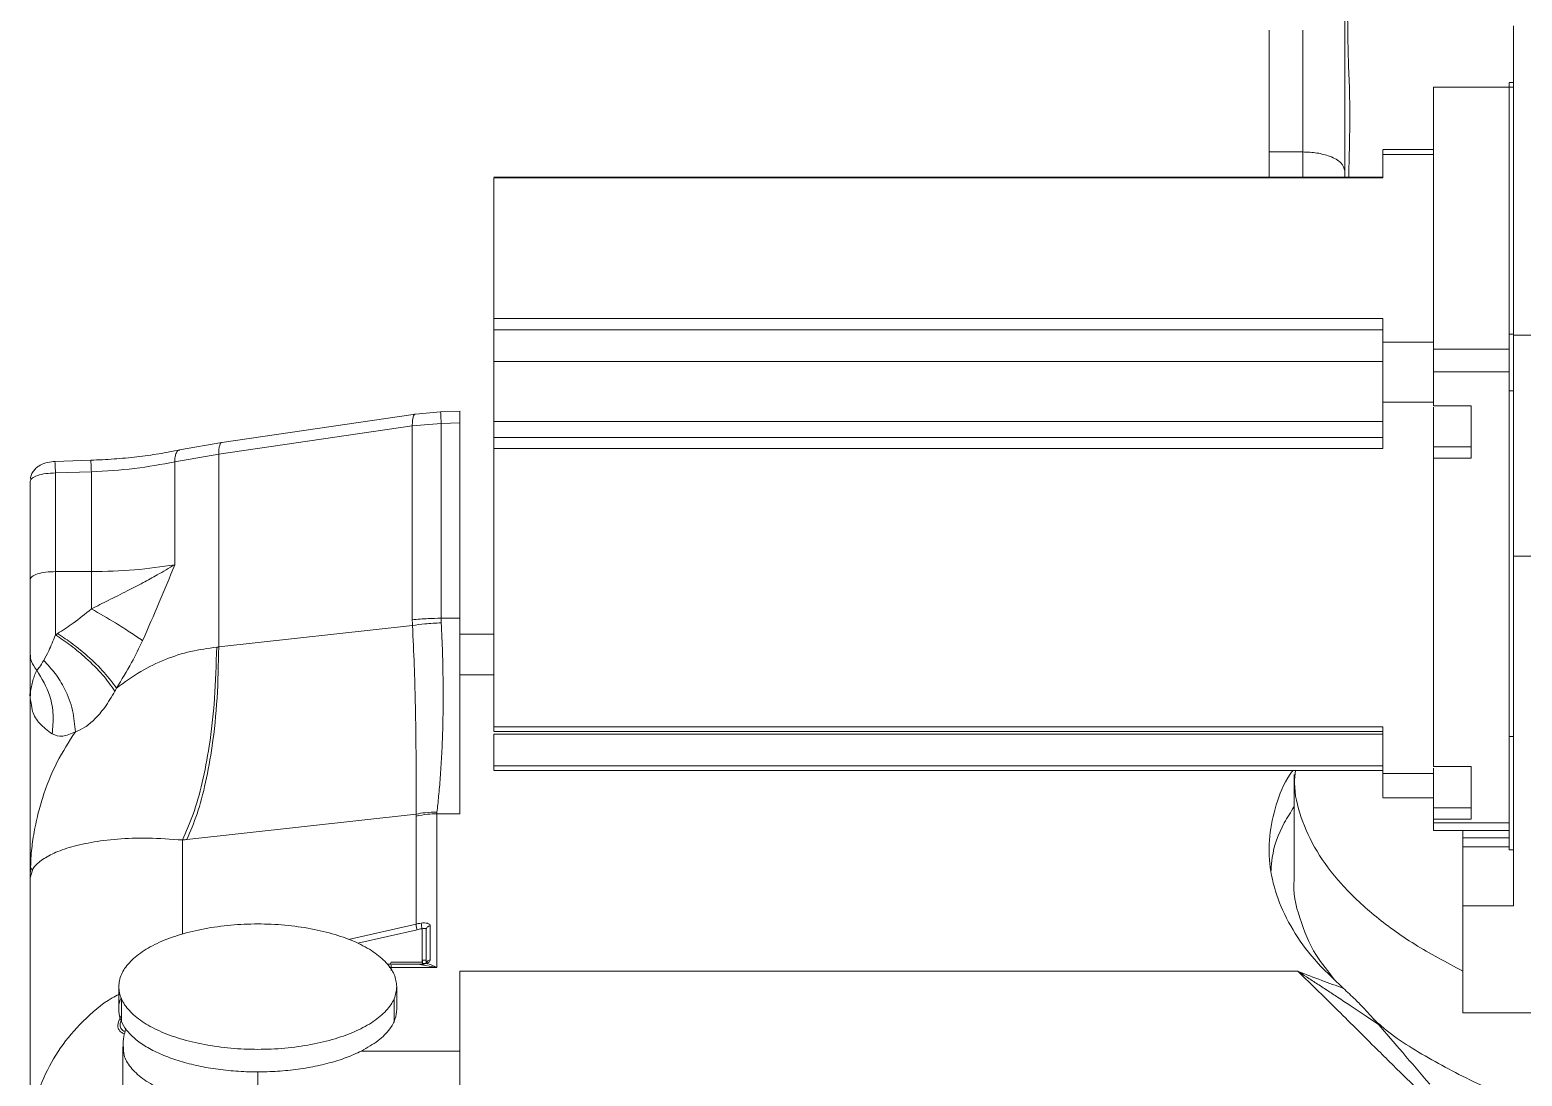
# Model space of a CAD drawing. Header units: millimetres. Extents: x 169 to 14583, y -399 to 10804.
# Drawn here: x 6894.2 to 7071.3, y 6055.4 to 6179.6 of the extents above; entities that cross this region are included whole.
import ezdxf

# ---------------------------------------------------------------- set-up
doc = ezdxf.new("R2010")
doc.units = ezdxf.units.MM
doc.header["$LTSCALE"] = 35

msp = doc.modelspace()

# ---------------------------------------------------------------- linework, layer by layer
at = {"color": 7, "linetype": 'Continuous', "lineweight": 18}
for p, q in [((7070.279, 6180.061), (7070.279, 6143.357)), ((7070.279, 6173.335), (7069.779, 6173.335)), ((7060.779, 6172.808), (7069.779, 6172.808)), ((7060.779, 6172.808), (7060.779, 6141.685)), ((7069.779, 6172.798), (7070.279, 6172.798)), ((7069.779, 6172.798), (7069.779, 6143.48)), ((7045.279, 6165.108), (7041.279, 6165.108)), ((7041.279, 6162.118), (7041.279, 6165.108)), ((7045.279, 6162.118), (7045.279, 6165.108)), ((7060.779, 6165.387), (7054.779, 6165.387)), ((7054.779, 6164.818), (7060.779, 6164.818)), ((7054.779, 6162.021), (7054.779, 6164.818)), ((7054.779, 6162.118), (6949.279, 6162.118)), ((6949.279, 6145.332), (6949.279, 6162.021)), ((6949.279, 6162.021), (7054.779, 6162.021)), ((7054.779, 6145.332), (6949.279, 6145.332)), ((7054.779, 6142.535), (7054.779, 6145.332)), ((7054.779, 6143.988), (6949.279, 6143.988)), ((6949.279, 6143.988), (6949.279, 6140.24)), ((7069.779, 6143.48), (7070.279, 6143.48)), ((7070.279, 6143.357), (7085.262, 6143.357)), ((7060.779, 6142.535), (7054.779, 6142.535)), ((7060.779, 6141.685), (7069.779, 6141.685)), ((7060.779, 6141.685), (7060.779, 6138.998)), ((7060.779, 6138.998), (7069.779, 6138.998)), ((7060.779, 6138.998), (7060.779, 6134.982)), ((7069.779, 6136.762), (7070.279, 6136.762)), ((7069.779, 6136.762), (7069.779, 6095.707)), ((6942.976, 6134.255), (6940.006, 6133.992)), ((6945.297, 6134.331), (6942.976, 6134.254)), ((7060.779, 6135.415), (7054.779, 6135.415)), ((7054.779, 6135.415), (7054.779, 6129.881)), ((7060.779, 6134.982), (7065.279, 6134.982)), ((7065.279, 6128.734), (7065.279, 6134.982)), ((6939.622, 6132.601), (6916.65, 6129.229)), ((6940.003, 6133.991), (6917.031, 6130.619)), ((6943.042, 6132.88), (6939.622, 6132.601)), ((6939.622, 6109.557), (6939.622, 6132.601)), ((6945.279, 6132.955), (6943.042, 6132.88)), ((6943.042, 6109.745), (6943.042, 6132.88)), ((6945.279, 6109.745), (6945.279, 6132.955)), ((6949.279, 6133.119), (6949.279, 6131.225)), ((6917.035, 6130.62), (6912.014, 6129.727)), ((6916.65, 6129.229), (6911.441, 6128.314)), ((6916.65, 6106.337), (6916.65, 6129.229)), ((6949.279, 6129.881), (6949.279, 6096.859)), ((7065.279, 6130.087), (7060.779, 6130.087)), ((7060.779, 6130.087), (7060.779, 6128.734)), ((6901.471, 6128.507), (6897.213, 6128.366)), ((6901.537, 6127.133), (6897.279, 6126.992)), ((6901.537, 6127.133), (6901.537, 6115.285)), ((6911.441, 6128.314), (6911.441, 6116.104)), ((7060.779, 6092.142), (7060.779, 6128.734)), ((7060.779, 6128.734), (7065.279, 6128.734)), ((6894.279, 6126.022), (6894.279, 6114.349)), ((6897.279, 6126.992), (6897.279, 6115.285)), ((7070.279, 6117.115), (7074.172, 6117.115)), ((7070.279, 6075.61), (7070.279, 6117.115)), ((6901.537, 6115.285), (6897.279, 6115.285)), ((6939.635, 6108.886), (6916.65, 6106.337)), ((6949.279, 6107.855), (6945.279, 6107.855)), ((6894.279, 6105.514), (6894.279, 6100.234)), ((6945.279, 6103.025), (6949.279, 6103.025)), ((6894.237, 6100.756), (6894.317, 6099.664)), ((6894.304, 6100.762), (6894.279, 6100.234)), ((6894.279, 6100.234), (6894.386, 6099.65)), ((6894.279, 6100.234), (6894.279, 6078.933)), ((6949.279, 6096.859), (7054.779, 6096.859)), ((6949.279, 6096.32), (7054.779, 6096.32)), ((6949.279, 6095.972), (7054.779, 6095.972)), ((6949.279, 6095.972), (6949.279, 6092.224)), ((7054.779, 6091.325), (7054.779, 6096.859)), ((7069.779, 6095.707), (7070.279, 6095.707)), ((6949.279, 6092.224), (7054.779, 6092.224)), ((6949.279, 6091.685), (7054.779, 6091.685)), ((7065.279, 6092.142), (7060.779, 6092.142)), ((7065.279, 6085.895), (7065.279, 6092.142)), ((7044.279, 6091.202), (7044.279, 6078.707)), ((7060.779, 6091.325), (7054.779, 6091.325)), ((7054.779, 6088.417), (7060.779, 6088.417)), ((6912.864, 6083.48), (6940.072, 6086.496)), ((6942.535, 6068.294), (6942.535, 6086.531)), ((7060.779, 6087.248), (7060.779, 6085.895)), ((7060.779, 6085.448), (7060.779, 6085.895)), ((7060.779, 6085.895), (7065.279, 6085.895)), ((7069.779, 6085.448), (7060.779, 6085.448)), ((7060.779, 6084.565), (7060.779, 6085.448)), ((7060.779, 6084.565), (7069.779, 6084.565)), ((7064.279, 6083.683), (7064.279, 6084.565)), ((6912.341, 6072.251), (6912.342, 6083.423)), ((7064.279, 6083.67), (7064.279, 6083.683)), ((7069.779, 6083.683), (7064.279, 6083.683)), ((7069.779, 6083.67), (7064.279, 6083.67)), ((7069.779, 6082.595), (7064.279, 6082.595)), ((7064.279, 6075.61), (7064.279, 6082.595)), ((7069.779, 6082.272), (7070.279, 6082.272)), ((6894.279, 6078.933), (6894.332, 6080.204)), ((6894.279, 6078.933), (6894.54, 6079.824)), ((6894.328, 6080.204), (6894.523, 6079.824)), ((6894.279, 6047.457), (6894.279, 6078.933)), ((7070.279, 6075.61), (7064.279, 6075.61)), ((7064.279, 6075.61), (7064.279, 6062.894)), ((6940.061, 6073.429), (6932.05, 6071.604)), ((6940.185, 6072.772), (6933.14, 6071.166)), ((6940.779, 6068.924), (6940.779, 6072.889)), ((6941.239, 6072.861), (6941.314, 6072.946)), ((6941.279, 6068.79), (6941.279, 6072.783)), ((6941.739, 6069.168), (6941.739, 6073.227)), ((6940.263, 6068.688), (6936.625, 6068.688)), ((6936.628, 6068.684), (6940.263, 6068.684)), ((6937.13, 6068.927), (6936.992, 6068.688)), ((6940.829, 6068.924), (6937.106, 6068.924)), ((6940.763, 6068.7), (6940.26, 6068.687)), ((6940.263, 6068.684), (6942.535, 6068.294)), ((6941.279, 6069.174), (6940.829, 6069.174)), ((6940.829, 6068.772), (6941.147, 6068.772)), ((6941.192, 6068.779), (6941.169, 6068.778)), ((6936.892, 6068.294), (6942.535, 6068.294)), ((6937.129, 6067.945), (6937.129, 6068.549)), ((6945.279, 6067.843), (7044.695, 6067.843)), ((6945.279, 6067.843), (6945.279, 6058.371)), ((6904.779, 6066.01), (6904.779, 6063.333)), ((6937.779, 6063.333), (6937.779, 6066.01)), ((6905.096, 6064.558), (6905.096, 6061.881)), ((6937.462, 6061.881), (6937.462, 6064.558)), ((7072.525, 6062.894), (7064.279, 6062.894)), ((6905.279, 6058.871), (6905.279, 6047.111)), ((6945.279, 6058.371), (6933.577, 6058.371))]:
    msp.add_line(p, q, dxfattribs=at)
at = {"color": 7, "linetype": 'Continuous', "lineweight": 18, "flags": 128}
for points in [[(6949.279, 6140.24), (7008.359, 6140.24), (7054.779, 6140.24)], [(6949.279, 6133.119), (7008.359, 6133.119), (7054.779, 6133.119)], [(6949.279, 6131.225), (7008.359, 6131.225), (7054.779, 6131.225)], [(6949.279, 6129.881), (7008.359, 6129.881), (7054.779, 6129.881)], [(6943.042, 6109.745), (6944.294, 6109.745), (6945.279, 6109.745)], [(6942.535, 6086.531), (6944.071, 6086.531), (6945.279, 6086.531)], [(7060.779, 6087.248), (7063.299, 6087.248), (7065.279, 6087.248)], [(6940.061, 6073.429), (6940.061, 6080.611), (6940.061, 6086.254)]]:
    msp.add_lwpolyline(points, dxfattribs=at)
at = {"color": 7, "linetype": 'Continuous', "lineweight": 18}
for points, knots in [([(7050.535, 6187.289), (7050.544, 6186.534), (7050.569, 6184.238), (7050.615, 6180.489), (7050.665, 6176.32), (7050.856, 6172.288), (7050.881, 6168.907), (7050.825, 6165.637), (7050.765, 6163.481), (7050.735, 6162.208), (7050.731, 6162.021)], [0, 0, 0, 0, 0.09402077, 0.28591134, 0.45720104, 0.58896612, 0.7415648, 0.85196048, 0.9783219, 1, 1, 1, 1]), ([(7050.279, 6185.786), (7050.279, 6183.819), (7050.279, 6180.248), (7050.279, 6174.853), (7050.279, 6170.093), (7050.279, 6165.8), (7050.279, 6163.222), (7050.279, 6162.021)], [0, 0, 0, 0, 0.2627651, 0.4769724, 0.6918021, 0.8563977, 1, 1, 1, 1]), ([(7041.279, 6165.108), (7041.279, 6165.705), (7041.279, 6166.907), (7041.279, 6168.864), (7041.279, 6170.837), (7041.279, 6172.759), (7041.279, 6174.561), (7041.279, 6176.173), (7041.279, 6177.543), (7041.279, 6178.604), (7041.279, 6179.298), (7041.279, 6179.617), (7041.279, 6179.578), (7041.279, 6179.567)], [0, 0, 0, 0, 0.0957934, 0.1925817, 0.2893361, 0.3851705, 0.4809536, 0.5777554, 0.6745068, 0.7703429, 0.866126, 0.9629278, 1, 1, 1, 1]), ([(7045.279, 6165.108), (7045.279, 6165.916), (7045.279, 6167.534), (7045.279, 6170.184), (7045.279, 6172.775), (7045.279, 6175.154), (7045.279, 6177.161), (7045.279, 6178.633), (7045.279, 6179.502), (7045.279, 6179.543), (7045.279, 6179.561)], [0, 0, 0, 0, 0.128403, 0.256806, 0.385209, 0.5136121, 0.6420151, 0.7704181, 0.8988211, 1, 1, 1, 1]), ([(7069.779, 6173.273), (7069.779, 6173.288), (7069.779, 6173.355), (7069.779, 6173.04), (7069.779, 6172.798)], [0, 0, 0, 0, 0.2306805, 1, 1, 1, 1]), ([(7050.279, 6162.852), (7050.184, 6163.183), (7049.996, 6163.845), (7048.657, 6164.586), (7047.009, 6165.029), (7045.855, 6165.081), (7045.279, 6165.108)], [0, 0, 0, 0, 0.2796189, 0.5592379, 0.779619, 1, 1, 1, 1]), ([(7054.779, 6164.818), (7054.779, 6165.12), (7054.779, 6165.465), (7054.779, 6165.35), (7054.779, 6165.336)], [0, 0, 0, 0, 0.8746426, 1, 1, 1, 1]), ([(7054.779, 6162.021), (7054.779, 6162.08), (7054.779, 6162.161), (7054.779, 6162.11), (7054.779, 6162.095)], [0, 0, 0, 0, 0.7176793, 1, 1, 1, 1]), ([(6949.279, 6145.332), (6949.279, 6145.249), (6949.279, 6145.083), (6949.279, 6144.696), (6949.279, 6144.313), (6949.279, 6144.097), (6949.279, 6143.988)], [0, 0, 0, 0, 0.27961891, 0.55923794, 0.77961898, 1, 1, 1, 1]), ([(7069.779, 6143.48), (7069.779, 6143.065), (7069.779, 6142.234), (7069.779, 6140.298), (7069.779, 6138.385), (7069.779, 6137.303), (7069.779, 6136.762)], [0, 0, 0, 0, 0.279619, 0.5592379, 0.779619, 1, 1, 1, 1]), ([(7070.279, 6143.357), (7070.279, 6142.631), (7070.279, 6141.178), (7070.279, 6138.057), (7070.279, 6134.418), (7070.279, 6130.286), (7070.279, 6125.865), (7070.279, 6121.327), (7070.279, 6118.519), (7070.279, 6117.115)], [0, 0, 0, 0, 0.1400116, 0.2800232, 0.4200347, 0.5600463, 0.7066975, 0.8533488, 1, 1, 1, 1]), ([(7054.779, 6142.535), (7054.779, 6142.096), (7054.779, 6141.216), (7054.779, 6139.163), (7054.779, 6137.135), (7054.779, 6135.988), (7054.779, 6135.415)], [0, 0, 0, 0, 0.279619, 0.5592379, 0.7796189, 1, 1, 1, 1]), ([(6949.279, 6140.24), (6949.279, 6139.501), (6949.279, 6138.022), (6949.279, 6135.828), (6949.279, 6134.112), (6949.279, 6133.45), (6949.279, 6133.119)], [0, 0, 0, 0, 0.279619, 0.5592379, 0.7796189, 1, 1, 1, 1]), ([(6943.042, 6132.88), (6943.032, 6133.138), (6943.011, 6133.676), (6942.988, 6134.144), (6942.974, 6134.304), (6942.973, 6134.203), (6942.972, 6134.155)], [0, 0, 0, 0, 0.2702613, 0.5624294, 0.7897364, 1, 1, 1, 1]), ([(6945.279, 6132.955), (6945.279, 6133.096), (6945.279, 6133.376), (6945.279, 6133.79), (6945.279, 6134.101), (6945.279, 6134.265), (6945.279, 6134.345), (6945.279, 6134.322), (6945.279, 6134.318)], [0, 0, 0, 0, 0.1854699, 0.3682427, 0.6409915, 0.8060048, 0.9706091, 1, 1, 1, 1]), ([(7060.779, 6130.087), (7060.779, 6130.342), (7060.779, 6130.85), (7060.779, 6132.093), (7060.779, 6133.49), (7060.779, 6134.357), (7060.779, 6134.79)], [0, 0, 0, 0, 0.2503077, 0.5000197, 0.7499119, 1, 1, 1, 1]), ([(6940.009, 6133.967), (6939.993, 6133.972), (6939.878, 6134.008), (6939.736, 6133.726), (6939.623, 6133.222), (6939.622, 6132.803), (6939.622, 6132.601)], [0, 0, 0, 0, 0.0584501, 0.4348296, 0.728102, 1, 1, 1, 1]), ([(6917.034, 6130.591), (6917.017, 6130.596), (6916.903, 6130.631), (6916.766, 6130.353), (6916.652, 6129.862), (6916.651, 6129.44), (6916.65, 6129.229)], [0, 0, 0, 0, 0.0672965, 0.4293396, 0.7146698, 1, 1, 1, 1]), ([(6949.279, 6131.225), (6949.279, 6131.142), (6949.279, 6130.976), (6949.279, 6130.588), (6949.279, 6130.206), (6949.279, 6129.989), (6949.279, 6129.881)], [0, 0, 0, 0, 0.2796189, 0.5592379, 0.779619, 1, 1, 1, 1]), ([(6912.021, 6129.729), (6911.206, 6129.569), (6909.576, 6129.25), (6906.946, 6128.895), (6904.235, 6128.631), (6902.392, 6128.549), (6901.471, 6128.508)], [0, 0, 0, 0, 0.2498311, 0.4997754, 0.7498242, 1, 1, 1, 1]), ([(6912.016, 6129.708), (6911.999, 6129.71), (6911.837, 6129.735), (6911.63, 6129.443), (6911.455, 6128.934), (6911.446, 6128.515), (6911.441, 6128.314)], [0, 0, 0, 0, 0.0461604, 0.4276156, 0.7246379, 1, 1, 1, 1]), ([(6897.228, 6128.367), (6896.941, 6128.342), (6896.333, 6128.289), (6895.581, 6128.004), (6895.037, 6127.64), (6894.679, 6127.272), (6894.409, 6126.83), (6894.339, 6126.494), (6894.304, 6126.324)], [0, 0, 0, 0, 0.210044, 0.4454391, 0.575605, 0.7129903, 0.855517, 1, 1, 1, 1]), ([(6897.209, 6128.267), (6897.21, 6128.32), (6897.212, 6128.427), (6897.228, 6128.194), (6897.251, 6127.71), (6897.27, 6127.232), (6897.279, 6126.992)], [0, 0, 0, 0, 0.25000001, 0.5, 0.74999999, 1, 1, 1, 1]), ([(6901.467, 6128.408), (6901.469, 6128.463), (6901.471, 6128.577), (6901.49, 6128.273), (6901.513, 6127.756), (6901.529, 6127.336), (6901.537, 6127.133)], [0, 0, 0, 0, 0.2702613, 0.5624294, 0.7897364, 1, 1, 1, 1]), ([(6911.441, 6128.314), (6909.876, 6128.02), (6906.745, 6127.431), (6903.273, 6127.233), (6901.537, 6127.133)], [0, 0, 0, 0, 0.5000131, 1, 1, 1, 1]), ([(6897.279, 6126.992), (6896.886, 6126.975), (6896.099, 6126.942), (6895.108, 6126.717), (6894.414, 6126.399), (6894.324, 6126.148), (6894.279, 6126.022)], [0, 0, 0, 0, 0.25, 0.5, 0.75, 1, 1, 1, 1]), ([(6897.279, 6115.285), (6897.279, 6114.586), (6897.279, 6113.188), (6897.279, 6110.575), (6897.279, 6108.828), (6897.279, 6107.761)], [0, 0, 0, 0, 0.2803541, 0.5607081, 1, 1, 1, 1]), ([(6911.441, 6116.104), (6910.752, 6115.696), (6909.524, 6114.969), (6907.622, 6113.941), (6905.679, 6112.931), (6903.627, 6111.901), (6902.204, 6111.194), (6901.537, 6110.863)], [0, 0, 0, 0, 0.2206107, 0.3932024, 0.5823442, 0.8043253, 1, 1, 1, 1]), ([(6907.615, 6107.084), (6908.28, 6108.602), (6909.593, 6111.597), (6910.831, 6114.616), (6911.441, 6116.104)], [0, 0, 0, 0, 0.5067231, 1, 1, 1, 1]), ([(6894.279, 6114.349), (6894.279, 6113.681), (6894.279, 6112.344), (6894.279, 6110.274), (6894.279, 6108.275), (6894.279, 6106.508), (6894.279, 6105.845), (6894.279, 6105.514)], [0, 0, 0, 0, 0.18675329, 0.37359523, 0.56032248, 0.7801874, 1, 1, 1, 1]), ([(6901.537, 6110.863), (6900.822, 6110.282), (6899.524, 6109.226), (6898.153, 6108.33), (6897.537, 6107.927)], [0, 0, 0, 0, 0.5506566, 1, 1, 1, 1]), ([(6907.615, 6107.084), (6907.133, 6107.416), (6906.166, 6108.082), (6904.115, 6109.38), (6902.507, 6110.305), (6901.537, 6110.863)], [0, 0, 0, 0, 0.2830837, 0.5674959, 1, 1, 1, 1]), ([(6939.622, 6109.557), (6940.247, 6109.617), (6941.363, 6109.725), (6942.529, 6109.739), (6943.042, 6109.745)], [0, 0, 0, 0, 0.5598498, 1, 1, 1, 1]), ([(6939.635, 6108.886), (6939.631, 6109.011), (6939.623, 6109.234), (6939.622, 6109.458), (6939.622, 6109.557)], [0, 0, 0, 0, 0.5600869, 1, 1, 1, 1]), ([(6943.056, 6109.208), (6943.051, 6109.308), (6943.043, 6109.487), (6943.042, 6109.666), (6943.042, 6109.745)], [0, 0, 0, 0, 0.5600349, 1, 1, 1, 1]), ([(6945.279, 6086.531), (6945.279, 6087.487), (6945.279, 6089.398), (6945.279, 6093.174), (6945.279, 6097.781), (6945.279, 6103.288), (6945.279, 6107.593), (6945.279, 6109.745)], [0, 0, 0, 0, 0.1866953, 0.3733906, 0.5600859, 0.7800429, 1, 1, 1, 1]), ([(6897.279, 6107.761), (6897.009, 6107.097), (6896.52, 6105.893), (6896.077, 6105.098), (6895.879, 6104.741)], [0, 0, 0, 0, 0.5518455, 1, 1, 1, 1]), ([(6897.537, 6107.927), (6897.489, 6107.896), (6897.403, 6107.84), (6897.317, 6107.785), (6897.279, 6107.761)], [0, 0, 0, 0, 0.55933971, 1, 1, 1, 1]), ([(6904.334, 6101.099), (6903.883, 6101.733), (6902.964, 6103.023), (6901.077, 6104.898), (6899.135, 6106.518), (6897.89, 6107.352), (6897.279, 6107.761)], [0, 0, 0, 0, 0.2761534, 0.5615147, 0.7845629, 1, 1, 1, 1]), ([(6904.524, 6101.456), (6904.067, 6102.07), (6903.14, 6103.318), (6901.272, 6105.133), (6899.361, 6106.707), (6898.138, 6107.525), (6897.537, 6107.927)], [0, 0, 0, 0, 0.2764694, 0.5616594, 0.7845244, 1, 1, 1, 1]), ([(6943.056, 6109.208), (6942.402, 6109.174), (6941.235, 6109.112), (6940.124, 6108.955), (6939.635, 6108.886)], [0, 0, 0, 0, 0.56, 1, 1, 1, 1]), ([(6940.072, 6086.496), (6940.068, 6087.293), (6940.058, 6088.912), (6940.07, 6092.068), (6940.054, 6095.696), (6939.986, 6099.763), (6939.862, 6104.13), (6939.711, 6107.294), (6939.635, 6108.886)], [0, 0, 0, 0, 0.16232611, 0.32989888, 0.50293142, 0.66655673, 0.83219691, 1, 1, 1, 1]), ([(6942.546, 6086.725), (6942.613, 6087.339), (6942.748, 6088.566), (6942.941, 6090.795), (6943.104, 6093.288), (6943.222, 6096.049), (6943.285, 6099.047), (6943.284, 6102.259), (6943.218, 6105.644), (6943.11, 6108.02), (6943.056, 6109.208)], [0, 0, 0, 0, 0.1248332, 0.2497416, 0.3746986, 0.4996924, 0.6247186, 0.7497761, 0.8748669, 1, 1, 1, 1]), ([(6904.524, 6101.456), (6905.137, 6102.452), (6906.249, 6104.255), (6907.192, 6106.209), (6907.615, 6107.084)], [0, 0, 0, 0, 0.5524313, 1, 1, 1, 1]), ([(6916.41, 6106.313), (6915.378, 6106.174), (6913.272, 6105.89), (6910.242, 6104.889), (6907.243, 6103.452), (6905.455, 6102.14), (6904.524, 6101.456)], [0, 0, 0, 0, 0.2300471, 0.4692796, 0.7236206, 1, 1, 1, 1]), ([(6912.341, 6083.423), (6912.78, 6084.402), (6913.666, 6086.376), (6914.728, 6090.158), (6915.607, 6094.737), (6916.233, 6100.117), (6916.351, 6104.26), (6916.41, 6106.313)], [0, 0, 0, 0, 0.1844245, 0.3719628, 0.5607898, 0.7823329, 1, 1, 1, 1]), ([(6912.864, 6083.48), (6913.284, 6084.456), (6914.131, 6086.426), (6915.136, 6090.201), (6915.957, 6094.774), (6916.525, 6100.147), (6916.609, 6104.286), (6916.65, 6106.337)], [0, 0, 0, 0, 0.1844255, 0.371964, 0.5607908, 0.7823333, 1, 1, 1, 1]), ([(6916.41, 6106.313), (6916.454, 6106.318), (6916.534, 6106.326), (6916.615, 6106.334), (6916.65, 6106.337)], [0, 0, 0, 0, 0.5599999, 1, 1, 1, 1]), ([(6895.059, 6103.596), (6894.811, 6103.919), (6894.369, 6104.495), (6894.306, 6105.202), (6894.279, 6105.514)], [0, 0, 0, 0, 0.5593277, 1, 1, 1, 1]), ([(6895.879, 6104.741), (6895.699, 6104.445), (6895.371, 6103.905), (6895.156, 6103.693), (6895.059, 6103.596)], [0, 0, 0, 0, 0.5465877, 1, 1, 1, 1]), ([(6899.637, 6096.258), (6899.566, 6097.109), (6899.422, 6098.838), (6898.503, 6101.218), (6897.301, 6103.231), (6896.348, 6104.243), (6895.879, 6104.741)], [0, 0, 0, 0, 0.2763696, 0.5608841, 0.7836304, 1, 1, 1, 1]), ([(6895.059, 6103.596), (6894.972, 6103.394), (6894.788, 6102.967), (6894.572, 6102.312), (6894.405, 6101.626), (6894.318, 6101.1), (6894.306, 6100.812), (6894.304, 6100.762)], [0, 0, 0, 0, 0.2040908, 0.4313366, 0.6851008, 0.9447538, 1, 1, 1, 1]), ([(6896.891, 6096.006), (6896.956, 6096.758), (6897.088, 6098.279), (6896.626, 6100.97), (6895.651, 6102.604), (6895.059, 6103.596)], [0, 0, 0, 0, 0.2778945, 0.5616266, 1, 1, 1, 1]), ([(6899.637, 6096.258), (6900.013, 6096.412), (6900.746, 6096.711), (6901.951, 6097.73), (6903.202, 6099.173), (6903.942, 6100.431), (6904.334, 6101.099)], [0, 0, 0, 0, 0.2411078, 0.4704752, 0.7185763, 1, 1, 1, 1]), ([(6904.334, 6101.099), (6904.37, 6101.165), (6904.433, 6101.284), (6904.496, 6101.404), (6904.524, 6101.456)], [0, 0, 0, 0, 0.5592093, 1, 1, 1, 1]), ([(6894.386, 6099.65), (6894.426, 6099.328), (6894.531, 6098.49), (6895.301, 6097.195), (6896.362, 6096.402), (6896.891, 6096.006)], [0, 0, 0, 0, 0.2378057, 0.6195382, 1, 1, 1, 1]), ([(6894.332, 6080.204), (6894.345, 6080.664), (6894.38, 6081.851), (6894.642, 6083.857), (6895.078, 6086.122), (6895.921, 6089.135), (6897.269, 6092.573), (6898.882, 6095.083), (6899.637, 6096.258)], [0, 0, 0, 0, 0.0815266, 0.2105281, 0.3576365, 0.4887627, 0.7607977, 1, 1, 1, 1]), ([(6896.891, 6096.006), (6897.284, 6095.85), (6898.041, 6095.548), (6899.118, 6096.027), (6899.637, 6096.258)], [0, 0, 0, 0, 0.518441, 1, 1, 1, 1]), ([(6949.279, 6096.859), (6949.279, 6096.739), (6949.279, 6096.499), (6949.279, 6096.336), (6949.279, 6096.331), (6949.279, 6096.331)], [0, 0, 0, 0, 0.4593424, 0.9186851, 1, 1, 1, 1]), ([(7069.779, 6095.707), (7069.779, 6094.798), (7069.779, 6092.978), (7069.779, 6089.99), (7069.779, 6086.982), (7069.779, 6084.14), (7069.779, 6082.894), (7069.779, 6082.272)], [0, 0, 0, 0, 0.1867813, 0.3735626, 0.560344, 0.780172, 1, 1, 1, 1]), ([(6949.279, 6092.224), (6949.279, 6092.104), (6949.279, 6091.864), (6949.279, 6091.701), (6949.279, 6091.696), (6949.279, 6091.696)], [0, 0, 0, 0, 0.4593424, 0.9186851, 1, 1, 1, 1]), ([(7050.075, 6065.827), (7048.893, 6066.949), (7046.53, 6069.191), (7043.99, 6072.754), (7042.221, 6076.415), (7041.292, 6080.139), (7041.201, 6083.88), (7042.058, 6087.583), (7043.047, 6090.2), (7043.991, 6091.534), (7044.098, 6091.685)], [0, 0, 0, 0, 0.1400139, 0.2798499, 0.4210253, 0.5621624, 0.7019992, 0.8420531, 0.9820569, 1, 1, 1, 1]), ([(7064.279, 6067.851), (7062.319, 6068.894), (7058.401, 6070.978), (7053.608, 6074.474), (7049.704, 6078.178), (7046.792, 6082.07), (7044.981, 6086.086), (7044.183, 6089.316), (7044.362, 6091.183), (7044.411, 6091.685)], [0, 0, 0, 0, 0.15702707, 0.31405413, 0.4710812, 0.62810827, 0.78513533, 0.9421624, 1, 1, 1, 1]), ([(7060.779, 6091.95), (7060.779, 6091.462), (7060.779, 6090.486), (7060.779, 6089.036), (7060.779, 6087.903), (7060.779, 6087.466), (7060.779, 6087.248)], [0, 0, 0, 0, 0.279619, 0.5592379, 0.779619, 1, 1, 1, 1]), ([(7054.779, 6088.467), (7054.779, 6088.495), (7054.779, 6088.555), (7054.779, 6089.588), (7054.779, 6090.746), (7054.779, 6091.325)], [0, 0, 0, 0, 0.2998469, 0.6497218, 1, 1, 1, 1]), ([(6940.061, 6086.254), (6940.518, 6086.343), (6941.334, 6086.501), (6942.168, 6086.522), (6942.535, 6086.531)], [0, 0, 0, 0, 0.56000171, 1, 1, 1, 1]), ([(6940.061, 6086.254), (6940.062, 6086.299), (6940.063, 6086.379), (6940.069, 6086.46), (6940.072, 6086.496)], [0, 0, 0, 0, 0.559886, 1, 1, 1, 1]), ([(6942.546, 6086.725), (6942.079, 6086.72), (6941.244, 6086.709), (6940.43, 6086.561), (6940.072, 6086.496)], [0, 0, 0, 0, 0.56, 1, 1, 1, 1]), ([(6942.535, 6086.531), (6942.536, 6086.567), (6942.537, 6086.631), (6942.543, 6086.697), (6942.546, 6086.725)], [0, 0, 0, 0, 0.559949, 1, 1, 1, 1]), ([(7041.522, 6079.784), (7041.556, 6080.31), (7041.679, 6082.215), (7042.589, 6084.775), (7043.863, 6086.741), (7044.279, 6087.382)], [0, 0, 0, 0, 0.2042856, 0.7403175, 1, 1, 1, 1]), ([(6894.54, 6079.824), (6894.549, 6079.856), (6894.646, 6080.216), (6895.374, 6080.879), (6896.77, 6081.766), (6898.801, 6082.54), (6901.38, 6083.16), (6904.519, 6083.56), (6908.119, 6083.724), (6910.954, 6083.522), (6912.341, 6083.423)], [0, 0, 0, 0, 0.0147003, 0.1641833, 0.3121678, 0.4578489, 0.6003487, 0.738752, 0.8721882, 1, 1, 1, 1]), ([(6912.341, 6083.423), (6912.439, 6083.434), (6912.613, 6083.452), (6912.788, 6083.472), (6912.864, 6083.48)], [0, 0, 0, 0, 0.5599975, 1, 1, 1, 1]), ([(7064.279, 6082.595), (7064.279, 6082.853), (7064.279, 6083.373), (7064.279, 6083.67), (7064.279, 6083.63), (7064.279, 6083.621)], [0, 0, 0, 0, 0.4290881, 0.8627034, 1, 1, 1, 1]), ([(7049.07, 6066.838), (7048.294, 6067.791), (7046.359, 6070.17), (7044.854, 6074.164), (7044.06, 6077.196), (7044.279, 6078.706), (7044.279, 6078.707)], [0, 0, 0, 0, 0.2507964, 0.6256335, 0.9997784, 1, 1, 1, 1]), ([(6937.779, 6066.01), (6937.718, 6066.495), (6937.595, 6067.469), (6936.597, 6068.873), (6935.085, 6070.173), (6933.02, 6071.306), (6930.509, 6072.237), (6927.627, 6072.923), (6924.513, 6073.357), (6921.279, 6073.5), (6918.045, 6073.357), (6914.931, 6072.923), (6912.048, 6072.237), (6909.538, 6071.306), (6907.472, 6070.174), (6905.96, 6068.874), (6904.962, 6067.469), (6904.84, 6066.495), (6904.779, 6066.01)], [0, 0, 0, 0, 0.06218497, 0.12499791, 0.18779751, 0.24999863, 0.31217955, 0.37499782, 0.43779621, 0.49999801, 0.56217892, 0.6249972, 0.68779558, 0.74999738, 0.8121798, 0.87498182, 0.93778544, 1, 1, 1, 1]), ([(6940.686, 6073.553), (6940.569, 6073.532), (6940.36, 6073.495), (6940.152, 6073.45), (6940.061, 6073.429)], [0, 0, 0, 0, 0.55999495, 1, 1, 1, 1]), ([(6940.185, 6072.772), (6940.167, 6072.839), (6940.13, 6072.975), (6940.09, 6073.177), (6940.066, 6073.336), (6940.063, 6073.398), (6940.061, 6073.429)], [0, 0, 0, 0, 0.2796191, 0.5592382, 0.779619, 1, 1, 1, 1]), ([(6940.779, 6072.889), (6940.667, 6072.869), (6940.468, 6072.834), (6940.272, 6072.791), (6940.185, 6072.772)], [0, 0, 0, 0, 0.5599848, 1, 1, 1, 1]), ([(6941.739, 6073.227), (6941.738, 6073.245), (6941.736, 6073.291), (6941.7, 6073.37), (6941.611, 6073.456), (6941.489, 6073.503), (6941.321, 6073.552), (6941.082, 6073.598), (6940.821, 6073.568), (6940.686, 6073.553)], [0, 0, 0, 0, 0.0708373, 0.1926345, 0.335809, 0.4817737, 0.5131837, 0.7497994, 1, 1, 1, 1]), ([(6941.129, 6072.918), (6941.076, 6072.926), (6940.971, 6072.941), (6940.843, 6072.906), (6940.779, 6072.889)], [0, 0, 0, 0, 0.4967263, 1, 1, 1, 1]), ([(6941.279, 6072.783), (6941.277, 6072.797), (6941.273, 6072.827), (6941.242, 6072.865), (6941.195, 6072.898), (6941.151, 6072.911), (6941.129, 6072.918)], [0, 0, 0, 0, 0.2504886, 0.5006778, 0.7504268, 1, 1, 1, 1]), ([(6941.739, 6073.227), (6941.67, 6073.215), (6941.533, 6073.19), (6941.383, 6073.071), (6941.294, 6072.929), (6941.284, 6072.831), (6941.279, 6072.783)], [0, 0, 0, 0, 0.2796568, 0.5593137, 0.7796569, 1, 1, 1, 1]), ([(6940.263, 6068.682), (6940.263, 6068.689), (6940.263, 6068.707), (6940.263, 6068.693), (6940.263, 6068.684)], [0, 0, 0, 0, 0.3847837, 1, 1, 1, 1]), ([(6940.263, 6068.684), (6940.356, 6068.682), (6940.521, 6068.679), (6940.687, 6068.68), (6940.759, 6068.68)], [0, 0, 0, 0, 0.5598764, 1, 1, 1, 1]), ([(6940.759, 6068.68), (6940.825, 6068.682), (6940.947, 6068.685), (6941.149, 6068.713), (6941.269, 6068.754), (6941.341, 6068.779)], [0, 0, 0, 0, 0.3226003, 0.5951466, 1, 1, 1, 1]), ([(6940.759, 6068.68), (6940.76, 6068.699), (6940.761, 6068.723), (6940.763, 6068.698), (6940.763, 6068.693)], [0, 0, 0, 0, 0.7881203, 1, 1, 1, 1]), ([(6941.171, 6068.779), (6941.112, 6068.757), (6940.989, 6068.713), (6940.84, 6068.705), (6940.763, 6068.701)], [0, 0, 0, 0, 0.4797191, 1, 1, 1, 1]), ([(6940.829, 6068.772), (6940.829, 6068.986), (6940.829, 6069.23), (6940.829, 6069.149), (6940.829, 6069.139)], [0, 0, 0, 0, 0.8755225, 1, 1, 1, 1]), ([(6941.341, 6068.779), (6941.299, 6068.794), (6941.233, 6068.818), (6941.191, 6068.781), (6941.175, 6068.768)], [0, 0, 0, 0, 0.6394085, 1, 1, 1, 1]), ([(6941.739, 6069.168), (6941.672, 6069.156), (6941.534, 6069.131), (6941.382, 6069.011), (6941.293, 6068.867), (6941.283, 6068.77), (6941.279, 6068.723)], [0, 0, 0, 0, 0.27146, 0.5624437, 0.788931, 1, 1, 1, 1]), ([(6941.341, 6068.779), (6941.344, 6068.781), (6941.429, 6068.817), (6941.579, 6068.896), (6941.721, 6069.031), (6941.733, 6069.122), (6941.739, 6069.168)], [0, 0, 0, 0, 0.0147582, 0.3441956, 0.6736317, 1, 1, 1, 1]), ([(6942.535, 6068.294), (6942.312, 6068.394), (6941.914, 6068.571), (6941.516, 6068.715), (6941.341, 6068.779)], [0, 0, 0, 0, 0.56008656, 1, 1, 1, 1]), ([(7065.273, 6047.538), (7063.94, 6048.852), (7061.276, 6051.479), (7057.44, 6055.259), (7054.093, 6058.571), (7051.235, 6061.408), (7048.838, 6063.786), (7046.621, 6065.979), (7045.337, 6067.222), (7044.695, 6067.843)], [0, 0, 0, 0, 0.1676463, 0.3350699, 0.5021377, 0.6271513, 0.7518357, 0.8761342, 1, 1, 1, 1]), ([(7044.695, 6067.843), (7045.033, 6067.625), (7045.747, 6067.162), (7046.917, 6066.4), (7048.155, 6065.59), (7049.503, 6064.704), (7051.028, 6063.697), (7052.632, 6062.633), (7053.751, 6061.886), (7054.231, 6061.566)], [0, 0, 0, 0, 0.1161261, 0.2456333, 0.3885167, 0.5170209, 0.6711143, 0.8588054, 1, 1, 1, 1]), ([(7044.695, 6067.843), (7045.641, 6067.474), (7047.403, 6066.785), (7049.229, 6066.13), (7050.075, 6065.827)], [0, 0, 0, 0, 0.5363866, 1, 1, 1, 1]), ([(6894.279, 6047.457), (6894.358, 6048.778), (6894.516, 6051.419), (6895.785, 6055.241), (6897.752, 6058.813), (6900.517, 6061.992), (6902.913, 6064.123), (6904.515, 6064.954), (6904.779, 6065.09)], [0, 0, 0, 0, 0.1903484, 0.3806968, 0.5710452, 0.7613936, 0.9607785, 1, 1, 1, 1]), ([(6904.779, 6066.01), (6904.84, 6065.525), (6904.962, 6064.551), (6905.96, 6063.147), (6907.472, 6061.847), (6909.537, 6060.714), (6912.048, 6059.784), (6914.93, 6059.097), (6918.044, 6058.663), (6921.278, 6058.52), (6924.513, 6058.663), (6927.626, 6059.097), (6930.509, 6059.783), (6933.02, 6060.714), (6935.085, 6061.846), (6936.597, 6063.146), (6937.595, 6064.551), (6937.718, 6065.525), (6937.779, 6066.01)], [0, 0, 0, 0, 0.06218497, 0.12499791, 0.18779751, 0.24999863, 0.31217955, 0.37499782, 0.43779621, 0.49999801, 0.56217892, 0.6249972, 0.68779558, 0.74999738, 0.8121798, 0.87498182, 0.93778544, 1, 1, 1, 1]), ([(7054.231, 6061.566), (7053.958, 6061.878), (7053.406, 6062.51), (7052.498, 6063.484), (7051.636, 6064.366), (7050.797, 6065.178), (7050.325, 6065.602), (7050.075, 6065.827)], [0, 0, 0, 0, 0.1866415, 0.3775423, 0.6341457, 0.806604, 1, 1, 1, 1]), ([(6904.779, 6063.333), (6904.786, 6063.71), (6904.795, 6064.135), (6905.013, 6064.546), (6905.037, 6064.592)], [0, 0, 0, 0, 0.8879707, 1, 1, 1, 1]), ([(6933.577, 6058.371), (6932.995, 6058.102), (6931.836, 6057.566), (6929.784, 6056.925), (6927.56, 6056.42), (6925.185, 6056.073), (6922.722, 6055.89), (6920.23, 6055.877), (6917.761, 6056.032), (6915.369, 6056.354), (6913.11, 6056.834), (6911.041, 6057.46), (6909.203, 6058.219), (6907.637, 6059.096), (6906.379, 6060.069), (6905.468, 6061.114), (6904.888, 6062.21), (6904.815, 6062.958), (6904.779, 6063.333)], [0, 0, 0, 0, 0.0626963, 0.1250275, 0.1873459, 0.2500024, 0.3126681, 0.3750026, 0.4373367, 0.5000018, 0.5626675, 0.625002, 0.6873361, 0.7500012, 0.8126673, 0.8750025, 0.9373367, 1, 1, 1, 1]), ([(6933.577, 6058.371), (6934.277, 6058.769), (6935.678, 6059.564), (6936.934, 6060.87), (6937.656, 6062.137), (6937.738, 6062.934), (6937.779, 6063.333)], [0, 0, 0, 0, 0.279918, 0.5598359, 0.7799179, 1, 1, 1, 1]), ([(6905.096, 6062.546), (6905.076, 6062.516), (6904.865, 6062.206), (6904.695, 6061.746), (6904.677, 6061.372), (6904.691, 6061.23), (6904.701, 6061.152), (6904.75, 6060.957), (6904.877, 6060.761), (6905.071, 6060.598), (6905.248, 6060.492), (6905.394, 6060.438), (6905.47, 6060.41)], [0, 0, 0, 0, 0.0298119, 0.3120227, 0.4559976, 0.4678552, 0.4907371, 0.5563835, 0.7315015, 0.8131218, 0.9020834, 1, 1, 1, 1]), ([(6905.097, 6061.957), (6905.066, 6061.896), (6904.922, 6061.616), (6904.961, 6061.184), (6905.175, 6060.82), (6905.448, 6060.712), (6905.542, 6060.675)], [0, 0, 0, 0, 0.0989947, 0.4551725, 0.8135302, 1, 1, 1, 1]), ([(7141.208, 6045.159), (7137.927, 6044.822), (7131.373, 6044.149), (7121.274, 6043.883), (7111.201, 6044.172), (7101.292, 6045.064), (7091.728, 6046.528), (7082.667, 6048.542), (7074.275, 6051.075), (7066.659, 6054.074), (7060.08, 6057.518), (7055.754, 6060.236), (7054.016, 6061.864), (7053.736, 6062.126)], [0, 0, 0, 0, 0.09817616, 0.19616091, 0.29433189, 0.39250145, 0.4904897, 0.58866347, 0.68683303, 0.78482128, 0.88299505, 0.98116461, 1, 1, 1, 1]), ([(7054.231, 6061.566), (7055.188, 6060.453), (7057.14, 6058.181), (7059.267, 6055.697), (7060.351, 6054.43)], [0, 0, 0, 0, 0.4898883, 1, 1, 1, 1]), ([(6905.63, 6061.001), (6905.533, 6060.697), (6905.313, 6060.012), (6905.31, 6059.285), (6905.309, 6058.882)], [0, 0, 0, 0, 0.4442292, 1, 1, 1, 1]), ([(6921.279, 6051.653), (6920.187, 6051.682), (6918.004, 6051.741), (6914.866, 6052.207), (6911.995, 6052.929), (6909.513, 6053.906), (6907.516, 6055.088), (6906.119, 6056.428), (6905.353, 6057.715), (6905.352, 6058.542), (6905.352, 6058.877)], [0, 0, 0, 0, 0.13024252, 0.26048505, 0.39072758, 0.52097011, 0.65121264, 0.78145517, 0.91169769, 1, 1, 1, 1]), ([(6945.279, 6051.653), (6945.279, 6052.351), (6945.279, 6053.745), (6945.279, 6055.816), (6945.279, 6057.435), (6945.279, 6058.059), (6945.279, 6058.371)], [0, 0, 0, 0, 0.279619, 0.5592379, 0.779619, 1, 1, 1, 1]), ([(6921.279, 6051.653), (6921.279, 6052.226), (6921.279, 6053.373), (6921.279, 6054.928), (6921.279, 6055.688), (6921.279, 6055.911)], [0, 0, 0, 0, 0.4143269, 0.8286538, 1, 1, 1, 1])]:
    msp.add_open_spline(points, degree=3, knots=knots, dxfattribs=at)
for points in [[(6897.279, 6115.285), (6896.886, 6115.271), (6896.099, 6115.243), (6895.108, 6115.026), (6894.414, 6114.717), (6894.324, 6114.472), (6894.279, 6114.349)], [(6911.441, 6116.104), (6909.876, 6115.867), (6906.746, 6115.393), (6903.273, 6115.321), (6901.537, 6115.285)], [(6901.537, 6115.285), (6901.537, 6114.56), (6901.537, 6113.109), (6901.537, 6111.612), (6901.537, 6110.863)], [(6940.779, 6072.889), (6940.767, 6072.95), (6940.742, 6073.071), (6940.712, 6073.269), (6940.69, 6073.445), (6940.688, 6073.517), (6940.686, 6073.553)]]:
    msp.add_open_spline(points, degree=3, dxfattribs=at)

doc.saveas('drawing.dxf')
